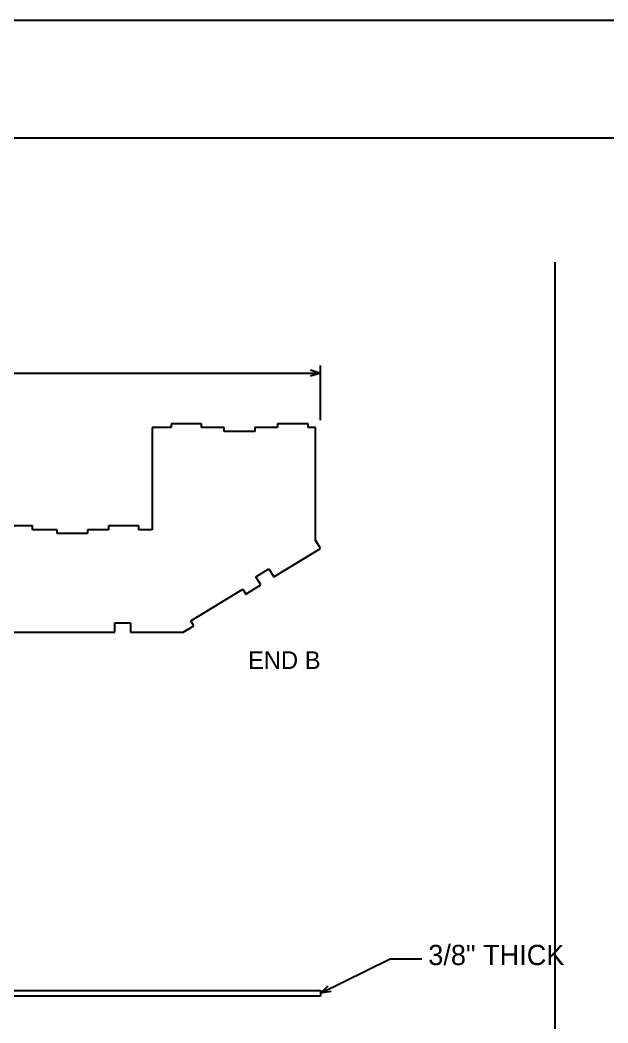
# Model space of a CAD drawing. Header units: inches. Extents: x 3 to 201, y 3 to 129.
# Drawn here: x 123.8 to 162.5, y 63.2 to 129.2 of the extents above; entities that cross this region are included whole.
import ezdxf
from ezdxf.enums import TextEntityAlignment as Align

# ---------------------------------------------------------------- set-up
doc = ezdxf.new("R2010")
doc.units = ezdxf.units.IN
doc.header["$MEASUREMENT"] = 0

msp = doc.modelspace()

# ---------------------------------------------------------------- linework, layer by layer
at = {"layer": 'ANNOTATION'}
for p, q in [((143.6, 102.857), (143.6, 106.44)), ((21.4, 105.94), (143.6, 105.94)), ((142.934, 106.149), (143.6, 105.94)), ((143.6, 105.94), (142.934, 105.732)), ((143.6, 65.146), (148.184, 67.417)), ((148.184, 67.417), (150.267, 67.417)), ((143.6, 65.146), (144.105, 65.628)), ((144.29, 65.255), (143.6, 65.146))]:
    msp.add_line(p, q, dxfattribs=at)
at = {"layer": 'OUTLINE'}
for p, q in [((2.833, 129.167), (201.167, 129.167)), ((2.833, 121.417), (201.167, 121.417)), ((159, 113.25), (159, 11.167)), ((133.775, 102.357), (132.525, 102.357)), ((132.525, 102.357), (132.525, 95.643)), ((135.775, 102.607), (133.775, 102.607)), ((133.775, 102.607), (133.775, 102.357)), ((135.775, 102.357), (135.775, 102.607)), ((137.269, 102.357), (135.775, 102.357)), ((137.269, 102.101), (137.269, 102.357)), ((140.775, 102.357), (139.281, 102.357)), ((139.281, 102.357), (139.281, 102.101)), ((142.775, 102.607), (140.775, 102.607)), ((140.775, 102.607), (140.775, 102.357)), ((142.775, 102.357), (142.775, 102.607)), ((143.275, 102.357), (142.775, 102.357)), ((143.275, 94.945), (143.275, 102.357)), ((139.281, 102.101), (137.269, 102.101)), ((124.65, 95.893), (122.65, 95.893)), ((124.65, 95.643), (124.65, 95.893)), ((131.65, 95.893), (129.65, 95.893)), ((129.65, 95.893), (129.65, 95.643)), ((131.65, 95.643), (131.65, 95.893)), ((126.269, 95.643), (124.65, 95.643)), ((126.269, 95.387), (126.269, 95.643)), ((128.281, 95.387), (126.269, 95.387)), ((129.65, 95.643), (128.281, 95.643)), ((128.281, 95.643), (128.281, 95.387)), ((132.525, 95.643), (131.65, 95.643)), ((140.532, 92.539), (143.6, 94.411)), ((143.6, 94.411), (143.275, 94.945)), ((139.343, 92.545), (140.207, 93.072)), ((140.207, 93.072), (140.532, 92.539)), ((139.668, 92.011), (139.343, 92.545)), ((135.068, 89.642), (138.482, 91.726)), ((138.482, 91.726), (138.677, 91.406)), ((138.677, 91.406), (139.668, 92.011)), ((130.081, 88.893), (130.081, 89.518)), ((130.081, 89.518), (131.093, 89.518)), ((131.093, 89.518), (131.093, 88.893)), ((134.559, 88.893), (135.263, 89.322)), ((135.263, 89.322), (135.068, 89.642)), ((114.968, 88.893), (130.081, 88.893)), ((131.093, 88.893), (134.559, 88.893)), ((21.4, 65.333), (143.6, 65.333)), ((143.6, 65.333), (143.6, 64.958)), ((143.6, 64.958), (21.4, 64.958))]:
    msp.add_line(p, q, dxfattribs=at)

# ---------------------------------------------------------------- texts
at = {"layer": 'ANNOTATION'}
msp.add_text('END B', height=1.1667, dxfattribs=at).set_placement((143.6, 86.476), align=Align.RIGHT)
msp.add_text('3/8" THICK', height=1.3333, dxfattribs=at).set_placement((150.684, 67))

doc.saveas('drawing.dxf')
